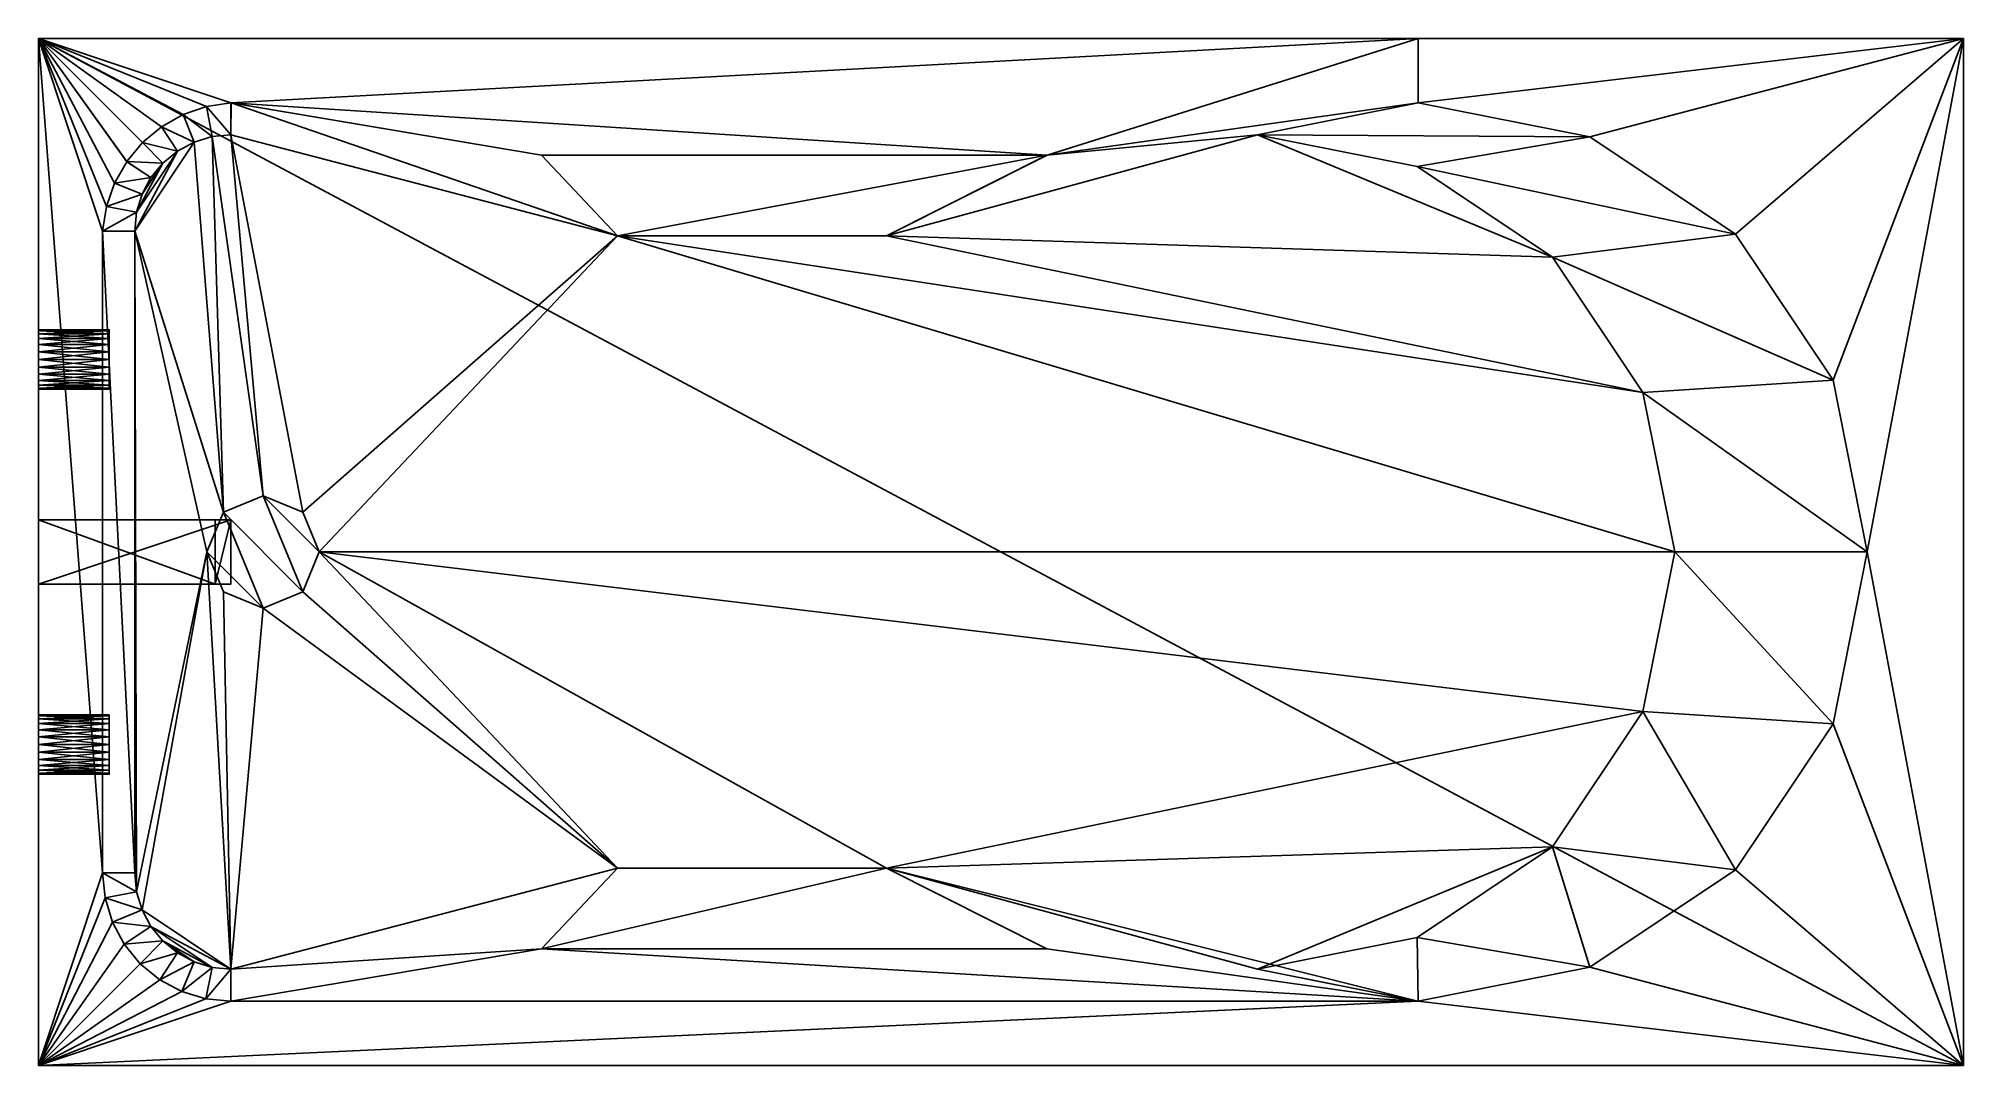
# Model space of a CAD drawing. Header units: inches. Extents: x 0 to 60, y -32 to 0.
import ezdxf

# ---------------------------------------------------------------- set-up
doc = ezdxf.new("R2010")
doc.units = ezdxf.units.IN
doc.header["$MEASUREMENT"] = 0
doc.layers.get('0').update_dxf_attribs({"color": 153, "true_color": 0x5890e1})

msp = doc.modelspace()

# ---------------------------------------------------------------- meshes
mesh = msp.add_polyface()
corners = [(0, -17, 22.623), (0, -15, 22.623), (0, -17, 20.623), (0, -15, 20.623), (0, -15, 22.623), (6, -15, 21.623), (0, -15, 20.623), (0, -17, 22.623), (0, -17, 20.623), (5.503, -17, 22.165), (0, -17, 22.623), (5.503, -17, 22.165), (0, -15, 22.623), (6, -15, 20.623), (0, -17, 20.623), (0, -15, 20.623), (0, -10.8, 23.161), (2.203, -10.8, 23.161), (0, -10.892, 23.384), (2.203, -10.892, 23.384), (0, -10.892, 23.384), (2.203, -10.892, 23.384), (0, -10.924, 23.623), (2.203, -10.924, 23.623), (0, -10.924, 23.623), (2.203, -10.924, 23.623), (0, -10.892, 23.862), (2.203, -10.892, 23.862), (0, -10.892, 23.862), (2.203, -10.892, 23.862), (0, -10.8, 24.085), (2.203, -22, 22.699), (0, -22, 22.699), (2.203, -21.761, 22.731), (0, -21.761, 22.731), (2.203, -21.761, 22.731), (0, -21.761, 22.731), (2.203, -21.538, 22.823), (0, -21.538, 22.823), (2.203, -21.538, 22.823), (0, -21.538, 22.823), (2.203, -21.347, 22.97), (0, -21.347, 22.97), (2.203, -21.347, 22.97), (0, -21.347, 22.97), (2.203, -21.2, 23.161), (0, -21.2, 23.161), (2.203, -21.2, 23.161), (0, -21.2, 23.161), (2.203, -21.108, 23.384), (0, -21.108, 23.384), (2.203, -21.108, 23.384), (0, -21.108, 23.384), (2.203, -21.076, 23.623), (0, -21.076, 23.623), (2.203, -21.076, 23.623), (0, -21.076, 23.623), (2.203, -21.108, 23.862), (0, -21.108, 23.862), (2.203, -21.108, 23.862), (0, -21.108, 23.862), (2.203, -21.2, 24.085), (0, -21.2, 24.085), (2.203, -21.2, 24.085), (0, -21.2, 24.085), (2.203, -21.347, 24.277), (0, -21.347, 24.277), (2.203, -21.347, 24.277), (0, -21.347, 24.277), (2.203, -21.538, 24.423), (0, -21.538, 24.423), (2.203, -21.538, 24.423), (0, -21.538, 24.423), (2.203, -21.761, 24.516), (0, -21.761, 24.516), (2.203, -21.761, 24.516), (0, -21.761, 24.516), (2.203, -22, 24.547), (0, -22, 24.547), (0, -21.347, 24.277), (0, -21.2, 24.085), (0, -22.924, 23.623), (0, -21.2, 24.085), (0, -21.108, 23.862), (0, -22.892, 23.384), (0, -21.108, 23.862), (0, -21.076, 23.623), (0, -22.8, 23.161), (0, -21.076, 23.623), (0, -21.108, 23.384), (0, -22.653, 22.97), (0, -21.108, 23.384), (0, -21.2, 23.161), (0, -22.462, 22.823), (0, -21.2, 23.161), (0, -21.347, 22.97), (0, -22.239, 22.731), (0, -22, 22.699), (0, -21.347, 22.97), (0, -21.538, 22.823), (0, -22, 22.699), (0, -21.761, 22.731), (2, -26, 17.62), (0, 0, 17.62), (0, -32, 17.62), (0, -32, -0.003), (0, -32, 17.62), (0, 0, -0.003)]
mesh.append_faces([[corners[k] for k in face] for face in [(2, 1, 3), (13, 14, 15), (100, 99, 101)]], dxfattribs={"vtx0": -1})
mesh.append_faces([[corners[k] for k in face] for face in [(4, 5, 6), (16, 17, 18), (20, 21, 22), (24, 25, 26), (28, 29, 30), (31, 32, 33), (35, 36, 37), (39, 40, 41), (43, 44, 45), (47, 48, 49), (51, 52, 53), (55, 56, 57), (59, 60, 61), (63, 64, 65), (67, 68, 69), (71, 72, 73), (75, 76, 77), (96, 95, 97)]], dxfattribs={"vtx0": -1, "vtx1": -1})
mesh.append_faces([[corners[k] for k in face] for face in [(18, 17, 19), (22, 21, 23), (26, 25, 27), (33, 32, 34), (37, 36, 38), (41, 40, 42), (45, 44, 46), (49, 48, 50), (53, 52, 54), (57, 56, 58), (61, 60, 62), (65, 64, 66), (69, 68, 70), (73, 72, 74), (77, 76, 78), (102, 103, 104)]], dxfattribs={"vtx0": -1, "vtx2": -1})
mesh.append_faces([[corners[k] for k in face] for face in [(0, 1, 2), (7, 8, 9), (10, 11, 12), (105, 106, 107)]], dxfattribs={"vtx1": -1})
mesh.append_faces([[corners[k] for k in face] for face in [(79, 80, 81), (82, 83, 84), (85, 86, 87), (88, 89, 90), (91, 92, 93), (94, 95, 96), (98, 99, 100)]], dxfattribs={"vtx1": -1, "vtx2": -1})
mesh = msp.add_polyface()
corners = [(0, -9.761, 22.731), (2.203, -9.761, 22.731), (0, -10, 22.699), (2.203, -10, 22.699), (0, -10, 22.699), (2.203, -10, 22.699), (0, -10.239, 22.731), (2.203, -10.239, 22.731), (0, -10.239, 22.731), (2.203, -10.239, 22.731), (0, -10.462, 22.823), (2.203, -10.462, 22.823), (0, -10.462, 22.823), (2.203, -10.462, 22.823), (0, -10.653, 22.97), (2.203, -10.653, 22.97), (0, -10.653, 22.97), (2.203, -10.653, 22.97), (0, -10.8, 23.161), (2.203, -10.8, 23.161), (0, -10.8, 24.085), (2.203, -10.892, 23.862), (2.203, -10.8, 24.085), (0, -10.8, 24.085), (2.203, -10.8, 24.085), (0, -10.653, 24.277), (2.203, -10.653, 24.277), (0, -10.653, 24.277), (2.203, -10.653, 24.277), (0, -10.462, 24.423), (2.203, -10.462, 24.423), (0, -10.462, 24.423), (2.203, -10.462, 24.423), (0, -10.239, 24.516), (2.203, -10.239, 24.516), (0, -10.239, 24.516), (2.203, -10.239, 24.516), (0, -10, 24.547), (2.203, -10, 24.547), (0, -10, 24.547), (2.203, -10, 24.547), (0, -9.761, 24.516), (2.203, -10.239, 22.731), (2.203, -9.108, 23.384), (2.203, -10.462, 22.823), (2.203, -10.462, 22.823), (2.203, -9.076, 23.623), (2.203, -10.653, 22.97), (2.203, -10.653, 22.97), (2.203, -9.108, 23.862), (2.203, -10.8, 23.161), (2.203, -10.8, 23.161), (2.203, -9.2, 24.085), (2.203, -10.892, 23.384), (2.203, -10.892, 23.384), (2.203, -9.347, 24.277), (2.203, -10.924, 23.623), (2.203, -9.347, 24.277), (2.203, -9.538, 24.423), (2.203, -10.924, 23.623), (2.203, -10.892, 23.862), (2.203, -9.538, 24.423), (2.203, -9.761, 24.516), (2.203, -10.892, 23.862), (2.203, -10.8, 24.085), (2.203, -9.761, 24.516), (2.203, -10, 24.547), (2.203, -10.8, 24.085), (2.203, -10.653, 24.277), (2.203, -10, 24.547), (2.203, -10.239, 24.516), (2.203, -10.653, 24.277), (2.203, -10.462, 24.423), (0, -10.239, 24.516), (0, -9.108, 23.862), (0, -10.462, 24.423), (0, -10.462, 24.423), (0, -9.076, 23.623), (0, -10.653, 24.277), (0, -10.653, 24.277), (0, -9.108, 23.384), (0, -10.8, 24.085), (0, -10.8, 24.085), (0, -9.2, 23.161), (0, -10.892, 23.862), (0, -10.892, 23.862), (0, -9.347, 22.97), (0, -10.924, 23.623), (0, -9.347, 22.97), (0, -9.538, 22.823), (0, -10.924, 23.623), (0, -10.892, 23.384), (0, -9.538, 22.823), (0, -9.761, 22.731), (0, -10.892, 23.384), (0, -10.8, 23.161), (0, -9.761, 22.731), (0, -10, 22.699), (0, -10.8, 23.161), (0, -10.653, 22.97), (0, -10, 22.699), (0, -10.239, 22.731), (0, -10.653, 22.97), (0, -10.462, 22.823), (2, -6, 17.62), (0, 0, 17.62), (2, -26, 17.62), (0, 0, -0.003), (0, -32, 17.62), (0, 0, 17.62)]
mesh.append_faces([[corners[k] for k in face] for face in [(71, 70, 72), (102, 101, 103)]], dxfattribs={"vtx0": -1})
mesh.append_faces([[corners[k] for k in face] for face in [(0, 1, 2), (4, 5, 6), (8, 9, 10), (12, 13, 14), (16, 17, 18), (23, 24, 25), (27, 28, 29), (31, 32, 33), (35, 36, 37), (39, 40, 41), (42, 43, 44), (45, 46, 47), (48, 49, 50), (51, 52, 53), (54, 55, 56), (59, 58, 60), (63, 62, 64), (67, 66, 68), (73, 74, 75), (76, 77, 78), (79, 80, 81), (82, 83, 84), (85, 86, 87), (90, 89, 91), (94, 93, 95), (98, 97, 99), (104, 105, 106)]], dxfattribs={"vtx0": -1, "vtx1": -1})
mesh.append_faces([[corners[k] for k in face] for face in [(2, 1, 3), (6, 5, 7), (10, 9, 11), (14, 13, 15), (18, 17, 19), (20, 21, 22), (25, 24, 26), (29, 28, 30), (33, 32, 34), (37, 36, 38), (107, 108, 109)]], dxfattribs={"vtx0": -1, "vtx2": -1})
mesh.append_faces([[corners[k] for k in face] for face in [(57, 58, 59), (61, 62, 63), (65, 66, 67), (69, 70, 71), (88, 89, 90), (92, 93, 94), (96, 97, 98), (100, 101, 102)]], dxfattribs={"vtx1": -1, "vtx2": -1})
mesh = msp.add_polyface()
corners = [(0, -9.076, 23.623), (2.203, -9.076, 23.623), (0, -9.108, 23.384), (2.203, -9.108, 23.384), (0, -9.108, 23.384), (2.203, -9.108, 23.384), (0, -9.2, 23.161), (2.203, -9.2, 23.161), (0, -9.2, 23.161), (2.203, -9.2, 23.161), (0, -9.347, 22.97), (2.203, -9.347, 22.97), (0, -9.347, 22.97), (2.203, -9.347, 22.97), (0, -9.538, 22.823), (2.203, -9.538, 22.823), (0, -9.538, 22.823), (2.203, -9.538, 22.823), (0, -9.761, 22.731), (2.203, -9.761, 22.731), (0, -9.761, 24.516), (2.203, -10, 24.547), (2.203, -9.761, 24.516), (0, -9.761, 24.516), (2.203, -9.761, 24.516), (0, -9.538, 24.423), (2.203, -9.538, 24.423), (0, -9.538, 24.423), (2.203, -9.538, 24.423), (0, -9.347, 24.277), (2.203, -9.347, 24.277), (0, -9.347, 24.277), (2.203, -9.347, 24.277), (0, -9.2, 24.085), (2.203, -9.2, 24.085), (0, -9.2, 24.085), (2.203, -9.2, 24.085), (0, -9.108, 23.862), (2.203, -9.108, 23.862), (0, -9.108, 23.862), (2.203, -9.108, 23.862), (0, -9.076, 23.623), (2.203, -9.076, 23.623), (2.203, -9.538, 22.823), (2.203, -9.347, 22.97), (2.203, -9.761, 22.731), (2.203, -10, 22.699), (2.203, -9.347, 22.97), (2.203, -9.2, 23.161), (2.203, -10, 22.699), (2.203, -10.239, 22.731), (2.203, -9.2, 23.161), (2.203, -9.108, 23.384), (2.203, -10.239, 22.731), (2.203, -9.108, 23.384), (2.203, -9.076, 23.623), (2.203, -10.462, 22.823), (2.203, -9.076, 23.623), (2.203, -9.108, 23.862), (2.203, -10.653, 22.97), (2.203, -9.108, 23.862), (2.203, -9.2, 24.085), (2.203, -10.8, 23.161), (2.203, -9.2, 24.085), (2.203, -9.347, 24.277), (2.203, -10.892, 23.384), (0, -9.538, 24.423), (0, -9.347, 24.277), (0, -9.761, 24.516), (0, -10, 24.547), (0, -9.347, 24.277), (0, -9.2, 24.085), (0, -10, 24.547), (0, -10.239, 24.516), (0, -9.2, 24.085), (0, -9.108, 23.862), (0, -10.239, 24.516), (0, -9.108, 23.862), (0, -9.076, 23.623), (0, -10.462, 24.423), (0, -9.076, 23.623), (0, -9.108, 23.384), (0, -10.653, 24.277), (0, -9.108, 23.384), (0, -9.2, 23.161), (0, -10.8, 24.085), (0, -9.2, 23.161), (0, -9.347, 22.97), (0, -10.892, 23.862), (0, 0, 17.62), (2, -6, 17.62), (0, 0, 17.62), (2, -6, 17.62), (2.118, -5.238, 17.62), (0, 0, 17.62), (2.118, -5.238, 17.62), (2.118, -5.238, 17.62), (2.371, -4.509, 17.62), (0, 0, 17.62), (0, 0, 17.62), (2.371, -4.509, 17.62), (2.371, -4.509, 17.62), (2.751, -3.838, 17.62), (0, 0, 17.62), (2.751, -3.837, 17.62), (0, 0, 17.62), (3.245, -3.245, 17.62), (0, 0, 17.62), (2.751, -3.837, 17.62), (3.245, -3.245, 17.62), (0, 0, 17.62)]
mesh.append_faces([[corners[k] for k in face] for face in [(0, 1, 2), (4, 5, 6), (8, 9, 10), (12, 13, 14), (16, 17, 18), (23, 24, 25), (27, 28, 29), (31, 32, 33), (35, 36, 37), (39, 40, 41), (45, 44, 46), (49, 48, 50), (68, 67, 69), (72, 71, 73), (104, 105, 104), (106, 107, 108)]], dxfattribs={"vtx0": -1, "vtx1": -1})
mesh.append_faces([[corners[k] for k in face] for face in [(89, 90, 90), (94, 95, 95), (99, 100, 100)]], dxfattribs={"vtx0": -1, "vtx1": -1, "vtx2": -1})
mesh.append_faces([[corners[k] for k in face] for face in [(2, 1, 3), (6, 5, 7), (10, 9, 11), (14, 13, 15), (18, 17, 19), (20, 21, 22), (25, 24, 26), (29, 28, 30), (33, 32, 34), (37, 36, 38), (41, 40, 42), (91, 92, 93)]], dxfattribs={"vtx0": -1, "vtx2": -1})
mesh.append_faces([[corners[k] for k in face] for face in [(43, 44, 45), (66, 67, 68)]], dxfattribs={"vtx1": -1})
mesh.append_faces([[corners[k] for k in face] for face in [(47, 48, 49), (51, 52, 53), (54, 55, 56), (57, 58, 59), (60, 61, 62), (63, 64, 65), (70, 71, 72), (74, 75, 76), (77, 78, 79), (80, 81, 82), (83, 84, 85), (86, 87, 88), (96, 97, 98), (101, 102, 103), (109, 109, 110)]], dxfattribs={"vtx1": -1, "vtx2": -1})
mesh = msp.add_polyface()
corners = [(6, -17, 21.623), (6, -15, 21.623), (5.503, -17, 22.165), (5.503, -15, 22.165), (5.503, -15, 22.165), (6, -15, 21.623), (0, -15, 22.623), (6, -15, 20.623), (0, -15, 20.623), (6, -15, 21.623), (6, -15, 21.623), (6, -17, 21.623), (6, -15, 20.623), (6, -17, 20.623), (0, -15, 22.623), (5.503, -17, 22.165), (5.503, -15, 22.165), (6, -17, 20.623), (0, -17, 20.623), (6, -15, 20.623), (5.763, -14.763, 2.25), (5.25, -16, 2.25), (7, -17.75, 2.25), (5.25, -16, 2.25), (5.25, -16, 2), (5.763, -17.237, 2.25), (5.763, -17.237, 2), (5.763, -14.763, 2.25), (5.763, -14.763, 2), (5.25, -16, 2.25), (5.25, -16, 2), (3, -6, 2), (3.058, -26.585, 2), (5.25, -16, 2), (3, -6, 2), (5.25, -16, 2), (5.763, -14.763, 2), (6, -3, 2), (5.415, -3.058, 2), (7, -14.25, 2), (5.763, -14.763, 2), (5.415, -3.058, 2), (4.852, -3.228, 2), (5.763, -14.763, 2), (3, -6, 2), (4.852, -3.228, 2), (4.333, -3.506, 2), (3, -6, 2), (3.058, -5.415, 2), (4.333, -3.506, 2), (3.879, -3.879, 2), (3.058, -5.415, 2), (3.228, -4.852, 2), (3.506, -4.333, 2), (3.228, -4.852, 2), (3.879, -3.879, 2), (3.506, -4.333, 2), (2.371, -4.509, 17.62), (3.228, -4.852, 2), (3.879, -3.879, 2), (2.751, -3.837, 17.62), (3.506, -4.333, 2), (4.333, -3.506, 2), (3.245, -3.245, 17.62), (3.879, -3.879, 2), (4.852, -3.228, 2), (3.838, -2.751, 17.62), (4.333, -3.506, 2), (5.415, -3.058, 2), (4.509, -2.371, 17.62), (4.852, -3.228, 2), (6, -3, 2), (5.238, -2.118, 17.62), (5.415, -3.058, 2), (6, -3, 2), (6.002, -2.001, 17.62), (6, -2, 17.62), (3.058, -5.415, 2), (2, -6, 17.62), (3, -6, 2), (3.228, -4.852, 2), (2.118, -5.238, 17.62), (3.058, -5.415, 2), (0, 0, 17.62), (3.245, -3.245, 17.62), (3.838, -2.751, 17.62), (3.838, -2.751, 17.62), (0, 0, 17.62), (4.509, -2.371, 17.62), (4.509, -2.371, 17.62), (0, 0, 17.62), (5.238, -2.118, 17.62), (6, -2, 17.62), (0, 0, 17.62), (5.238, -2.118, 17.62), (2.371, -4.509, 17.62), (2.118, -5.238, 17.62), (3.228, -4.852, 2), (2.751, -3.838, 17.62), (2.371, -4.509, 17.62), (3.506, -4.333, 2), (3.245, -3.245, 17.62), (2.751, -3.837, 17.62), (3.879, -3.879, 2), (3.838, -2.751, 17.62), (3.245, -3.245, 17.62), (4.333, -3.506, 2), (4.509, -2.371, 17.62), (3.838, -2.751, 17.62), (4.852, -3.228, 2), (5.238, -2.118, 17.62), (4.509, -2.371, 17.62), (5.415, -3.058, 2), (6, -2, 17.62), (5.238, -2.118, 17.62), (6, -3, 2), (3, -6, 2), (2, -6, 17.62), (3, -26, 2), (2.118, -5.238, 17.62), (2, -6, 17.62), (3.058, -5.415, 2)]
mesh.append_faces([[corners[k] for k in face] for face in [(53, 54, 55)]])
mesh.append_faces([[corners[k] for k in face] for face in [(2, 1, 3), (12, 11, 13), (14, 15, 16), (51, 50, 52)]], dxfattribs={"vtx0": -1})
mesh.append_faces([[corners[k] for k in face] for face in [(23, 24, 25), (27, 28, 29), (39, 38, 40), (47, 46, 48), (56, 57, 58), (59, 60, 61), (62, 63, 64), (65, 66, 67), (68, 69, 70), (71, 72, 73), (77, 78, 79), (80, 81, 82), (92, 93, 94), (116, 117, 118)]], dxfattribs={"vtx0": -1, "vtx1": -1})
mesh.append_faces([[corners[k] for k in face] for face in [(31, 32, 33), (43, 42, 44)]], dxfattribs={"vtx0": -1, "vtx1": -1, "vtx2": -1})
mesh.append_faces([[corners[k] for k in face] for face in [(25, 24, 26), (29, 28, 30), (34, 35, 36), (74, 75, 76), (83, 84, 85), (87, 86, 88), (90, 89, 91)]], dxfattribs={"vtx0": -1, "vtx2": -1})
mesh.append_faces([[corners[k] for k in face] for face in [(0, 1, 2), (4, 5, 6), (7, 8, 9), (10, 11, 12), (17, 18, 19)]], dxfattribs={"vtx1": -1})
mesh.append_faces([[corners[k] for k in face] for face in [(20, 21, 22), (37, 38, 39), (41, 42, 43), (45, 46, 47), (49, 50, 51), (86, 86, 87), (89, 89, 90), (95, 96, 97), (98, 99, 100), (101, 102, 103), (104, 105, 106), (107, 108, 109), (110, 111, 112), (113, 114, 115), (119, 120, 121)]], dxfattribs={"vtx1": -1, "vtx2": -1})
mesh = msp.add_polyface()
corners = [(8.75, -16, 2.25), (8.75, -16, 2), (8.237, -14.763, 2.25), (8.237, -14.763, 2), (8.237, -17.237, 2.25), (8.237, -17.237, 2), (8.75, -16, 2.25), (8.75, -16, 2), (7, -17.75, 2.25), (7, -17.75, 2), (8.237, -17.237, 2.25), (8.237, -17.237, 2), (5.763, -17.237, 2.25), (5.763, -17.237, 2), (7, -17.75, 2.25), (7, -17.75, 2), (8.237, -14.763, 2.25), (8.237, -14.763, 2), (7, -14.25, 2.25), (7, -14.25, 2), (8.237, -14.763, 2.25), (7, -14.25, 2.25), (8.75, -16, 2.25), (8.237, -17.237, 2.25), (7, -14.25, 2.25), (5.763, -14.763, 2.25), (8.237, -17.237, 2.25), (7, -17.75, 2.25), (7, -14.25, 2.25), (7, -14.25, 2), (5.763, -14.763, 2.25), (5.763, -14.763, 2), (18.047, -25.855, 2), (8.75, -16, 2), (8.237, -17.237, 2), (18.047, -25.855, 2), (8.237, -17.237, 2), (7, -17.75, 2), (5.763, -17.237, 2), (6, -29, 2), (7, -17.75, 2), (18.047, -25.855, 2), (7, -14.25, 2), (8.237, -14.763, 2), (6, -3, 2), (18.047, -6.145, 2), (8.237, -14.763, 2), (8.75, -16, 2), (18.047, -6.145, 2), (51, -16, 2), (8.75, -16, 2), (18.047, -25.855, 2), (26.434, -25.855, 2), (26.434, -25.855, 2), (50.01, -20.975, 2), (8.75, -16, 2), (18.047, -6.145, 2), (6.002, -2.001, 17.62), (6, -3, 2), (26.434, -6.145, 2), (31.435, -3.63, 17.62), (31.433, -3.631, 17.62), (6, -29, 2), (15.673, -28.37, 17.62), (18.047, -25.855, 2), (15.675, -28.369, 17.62), (31.433, -28.369, 17.62), (15.675, -28.369, 17.62), (15.673, -28.37, 17.62), (6, -30, 17.62), (42.997, -29.999, 17.62), (15.673, -28.37, 17.62), (6, -30, 17.62), (0, -32, 17.62), (42.997, -29.999, 17.62), (42.999, -30, 17.62), (6.002, -2.001, 17.62), (15.675, -3.631, 17.62), (6, -2, 17.62), (31.435, -3.63, 17.62), (31.433, -3.631, 17.62), (31.435, -3.63, 17.62), (15.675, -3.631, 17.62), (31.435, -3.63, 17.62), (42.999, 0, 17.62), (6, -2, 17.62), (0, 0, 17.62), (6, -2, 17.62), (42.999, 0, 17.62), (15.675, -3.631, 17.62), (6.002, -2.001, 17.62), (18.047, -6.145, 2), (26.434, -6.145, 2), (31.433, -3.631, 17.62), (18.047, -6.145, 2), (15.675, -3.631, 17.62), (18.047, -25.855, 2), (15.675, -28.369, 17.62), (26.434, -25.855, 2), (31.433, -28.369, 17.62), (6, -30, 17.62), (15.673, -28.37, 17.62), (6, -29, 2), (0, 0, 17.62), (60, 0, -0.003), (0, 0, -0.003), (0, -32, -0.003), (60, -32, 17.62), (0, -32, 17.62), (0, 0, -0.003), (60, -32, -0.003), (0, -32, -0.003)]
mesh.append_faces([[corners[k] for k in face] for face in [(66, 67, 68), (80, 81, 82)]])
mesh.append_faces([[corners[k] for k in face] for face in [(106, 107, 108)]], dxfattribs={"vtx0": -1})
mesh.append_faces([[corners[k] for k in face] for face in [(0, 1, 2), (4, 5, 6), (8, 9, 10), (12, 13, 14), (16, 17, 18), (22, 21, 23), (26, 25, 27), (28, 29, 30), (38, 39, 40), (44, 43, 45), (56, 57, 58), (62, 63, 64), (69, 70, 71), (74, 73, 75), (86, 87, 88), (92, 93, 94), (96, 97, 98), (109, 110, 111)]], dxfattribs={"vtx0": -1, "vtx1": -1})
mesh.append_faces([[corners[k] for k in face] for face in [(48, 47, 49), (53, 54, 55), (72, 73, 74), (83, 84, 85), (103, 104, 105)]], dxfattribs={"vtx0": -1, "vtx1": -1, "vtx2": -1})
mesh.append_faces([[corners[k] for k in face] for face in [(2, 1, 3), (6, 5, 7), (10, 9, 11), (14, 13, 15), (18, 17, 19), (30, 29, 31), (32, 33, 34), (35, 36, 37), (40, 39, 41), (50, 51, 52), (59, 60, 61), (64, 63, 65), (78, 77, 79), (94, 93, 95), (98, 97, 99)]], dxfattribs={"vtx0": -1, "vtx2": -1})
mesh.append_faces([[corners[k] for k in face] for face in [(20, 21, 22), (76, 77, 78)]], dxfattribs={"vtx1": -1})
mesh.append_faces([[corners[k] for k in face] for face in [(24, 25, 26), (42, 43, 44), (46, 47, 48), (89, 90, 91), (100, 101, 102)]], dxfattribs={"vtx1": -1, "vtx2": -1})
mesh = msp.add_polyface()
corners = [(26.434, -6.145, 2), (47.192, -6.808, 2), (38, -3, 2), (42.975, -3.99, 2), (18.047, -6.145, 2), (50.01, -11.025, 2), (26.434, -6.145, 2), (47.192, -6.808, 2), (51, -16, 2), (50.01, -11.025, 2), (18.047, -6.145, 2), (42.975, -28.01, 2), (47.192, -25.192, 2), (38, -29, 2), (26.434, -25.855, 2), (47.192, -25.192, 2), (50.01, -20.975, 2), (26.434, -25.855, 2), (51, -16, 2), (8.75, -16, 2), (50.01, -20.975, 2), (38, -3, 2), (31.435, -3.63, 17.62), (26.434, -6.145, 2), (26.434, -25.855, 2), (42.997, -29.999, 17.62), (38, -29, 2), (42.999, -30, 17.62), (48.357, -3.066, 17.62), (60, 0, 17.62), (42.999, -2, 17.62), (42.999, 0, 17.62), (60, 0, 17.62), (48.357, -3.066, 17.62), (52.898, -6.101, 17.62), (60, 0, 17.62), (52.898, -6.101, 17.62), (55.933, -10.643, 17.62), (60, 0, 17.62), (55.933, -10.643, 17.62), (56.999, -16, 17.62), (56.999, -16, 17.62), (60, -32, 17.62), (60, 0, 17.62), (60, -32, 17.62), (56.999, -16, 17.62), (55.933, -21.357, 17.62), (55.933, -21.357, 17.62), (52.898, -25.899, 17.62), (60, -32, 17.62), (48.357, -28.934, 17.62), (60, -32, 17.62), (52.898, -25.899, 17.62), (42.999, -30, 17.62), (60, -32, 17.62), (48.357, -28.934, 17.62), (42.999, -30, 17.62), (0, -32, 17.62), (60, -32, 17.62), (15.673, -28.37, 17.62), (42.997, -29.999, 17.62), (31.433, -28.369, 17.62), (42.999, -2, 17.62), (42.999, 0, 17.62), (31.435, -3.63, 17.62), (42.999, -2, 17.62), (31.435, -3.63, 17.62), (38, -3, 2), (42.975, -3.99, 2), (48.357, -3.066, 17.62), (38, -3, 2), (42.999, -2, 17.62), (47.192, -6.808, 2), (52.898, -6.101, 17.62), (42.975, -3.99, 2), (48.357, -3.066, 17.62), (50.01, -11.025, 2), (55.933, -10.643, 17.62), (47.192, -6.808, 2), (52.898, -6.101, 17.62), (51, -16, 2), (56.999, -16, 17.62), (50.01, -11.025, 2), (55.933, -10.643, 17.62), (50.01, -20.975, 2), (55.933, -21.357, 17.62), (51, -16, 2), (56.999, -16, 17.62), (47.192, -25.192, 2), (52.898, -25.899, 17.62), (50.01, -20.975, 2), (55.933, -21.357, 17.62), (42.975, -28.01, 2), (48.357, -28.934, 17.62), (47.192, -25.192, 2), (52.898, -25.899, 17.62), (38, -29, 2), (42.999, -30, 17.62), (42.975, -28.01, 2), (48.357, -28.934, 17.62), (31.433, -28.369, 17.62), (42.997, -29.999, 17.62), (26.434, -25.855, 2), (42.999, 0, 17.62), (60, 0, -0.003), (0, 0, 17.62), (60, 0, -0.003), (42.999, 0, 17.62), (60, 0, 17.62), (60, 0, -0.003), (60, 0, 17.62), (60, -32, -0.003), (60, -32, 17.62), (60, -32, -0.003), (60, -32, 17.62), (0, -32, -0.003), (60, 0, -0.003), (60, -32, -0.003), (0, 0, -0.003)]
mesh.append_faces([[corners[k] for k in face] for face in [(2, 1, 3), (59, 60, 61), (106, 107, 108), (111, 110, 112)]], dxfattribs={"vtx0": -1})
mesh.append_faces([[corners[k] for k in face] for face in [(0, 1, 2), (4, 5, 6), (13, 12, 14), (18, 19, 20), (21, 22, 23), (24, 25, 26), (28, 29, 30), (50, 51, 52), (53, 54, 55), (62, 63, 64), (68, 69, 70), (72, 73, 74), (76, 77, 78), (80, 81, 82), (84, 85, 86), (88, 89, 90), (92, 93, 94), (96, 97, 98), (103, 104, 105)]], dxfattribs={"vtx0": -1, "vtx1": -1})
mesh.append_faces([[corners[k] for k in face] for face in [(6, 5, 7), (26, 25, 27), (30, 29, 31), (32, 33, 34), (35, 36, 37), (38, 39, 40), (41, 42, 43), (44, 45, 46), (56, 57, 58), (70, 69, 71), (74, 73, 75), (78, 77, 79), (82, 81, 83), (86, 85, 87), (90, 89, 91), (94, 93, 95), (98, 97, 99)]], dxfattribs={"vtx0": -1, "vtx2": -1})
mesh.append_faces([[corners[k] for k in face] for face in [(11, 12, 13), (109, 110, 111)]], dxfattribs={"vtx1": -1})
mesh.append_faces([[corners[k] for k in face] for face in [(8, 9, 10), (15, 16, 17), (47, 48, 49), (65, 66, 67), (100, 101, 102), (113, 114, 115), (116, 117, 118)]], dxfattribs={"vtx1": -1, "vtx2": -1})
mesh = msp.add_polyface()
corners = [(5.503, -17, 22.165), (0, -17, 20.623), (6, -17, 21.623), (6, -17, 20.623), (6, -17, 21.623), (0, -17, 20.623), (2.203, -22.892, 23.384), (2.203, -21.347, 22.97), (2.203, -22.924, 23.623), (2.203, -21.347, 22.97), (2.203, -21.2, 23.161), (2.203, -22.924, 23.623), (2.203, -22.892, 23.862), (2.203, -21.2, 23.161), (2.203, -21.108, 23.384), (2.203, -22.892, 23.862), (2.203, -22.8, 24.085), (2.203, -21.108, 23.384), (2.203, -21.076, 23.623), (2.203, -22.8, 24.085), (2.203, -22.653, 24.277), (2.203, -21.076, 23.623), (2.203, -21.108, 23.862), (2.203, -22.653, 24.277), (2.203, -22.462, 24.423), (2.203, -21.108, 23.862), (2.203, -21.2, 24.085), (2.203, -22.462, 24.423), (2.203, -22.239, 24.516), (2.203, -21.2, 24.085), (2.203, -21.347, 24.277), (2.203, -22.239, 24.516), (2.203, -22, 24.547), (2.203, -21.347, 24.277), (2.203, -21.538, 24.423), (2.203, -22, 24.547), (2.203, -21.761, 24.516), (7, -17.75, 2.25), (5.25, -16, 2.25), (5.763, -17.237, 2.25), (6, -29, 2), (5.763, -17.237, 2), (5.25, -16, 2), (3, -26, 2), (3.058, -26.585, 2), (3, -6, 2), (3.058, -26.585, 2), (3.228, -27.148, 2), (5.25, -16, 2), (6, -29, 2), (3.228, -27.148, 2), (3.506, -27.667, 2), (6, -29, 2), (5.415, -28.942, 2), (3.506, -27.667, 2), (3.879, -28.121, 2), (5.415, -28.942, 2), (4.852, -28.772, 2), (4.333, -28.494, 2), (4.852, -28.772, 2), (3.879, -28.121, 2), (0, -32, 17.62), (6, -30, 17.62), (5.22, -29.923, 17.62), (0, -32, 17.62), (5.22, -29.923, 17.62), (4.469, -29.695, 17.62), (0, -32, 17.62), (4.469, -29.695, 17.62), (3.778, -29.326, 17.62), (0, -32, 17.62), (3.778, -29.326, 17.62), (3.172, -28.828, 17.62), (5.415, -28.942, 2), (5.22, -29.923, 17.62), (6, -29, 2), (6, -30, 17.62), (4.852, -28.772, 2), (4.469, -29.695, 17.62), (5.415, -28.942, 2), (5.22, -29.923, 17.62), (4.333, -28.494, 2), (3.778, -29.326, 17.62), (4.852, -28.772, 2), (4.469, -29.695, 17.62), (3.879, -28.121, 2), (3.172, -28.828, 17.62), (4.333, -28.494, 2), (3.778, -29.326, 17.62), (3.506, -27.667, 2), (2.674, -28.222, 17.62), (3.879, -28.121, 2), (3.172, -28.828, 17.62), (3.228, -27.148, 2), (2.305, -27.531, 17.62), (3.506, -27.667, 2), (2.674, -28.222, 17.62), (3.058, -26.585, 2), (2.077, -26.78, 17.62), (3.228, -27.148, 2), (2.305, -27.531, 17.62), (3, -26, 2), (2, -26, 17.62), (3.058, -26.585, 2), (2.077, -26.78, 17.62), (3, -26, 2), (2, -6, 17.62), (2, -26, 17.62)]
mesh.append_faces([[corners[k] for k in face] for face in [(35, 34, 36), (37, 38, 39)]], dxfattribs={"vtx0": -1})
mesh.append_faces([[corners[k] for k in face] for face in [(0, 1, 2), (6, 7, 8), (11, 10, 12), (15, 14, 16), (19, 18, 20), (23, 22, 24), (27, 26, 28), (31, 30, 32), (52, 51, 53), (56, 55, 57), (73, 74, 75), (77, 78, 79), (81, 82, 83), (85, 86, 87), (89, 90, 91), (93, 94, 95), (97, 98, 99), (101, 102, 103)]], dxfattribs={"vtx0": -1, "vtx1": -1})
mesh.append_faces([[corners[k] for k in face] for face in [(48, 47, 49)]], dxfattribs={"vtx0": -1, "vtx1": -1, "vtx2": -1})
mesh.append_faces([[corners[k] for k in face] for face in [(40, 41, 42), (61, 62, 63), (64, 65, 66), (67, 68, 69), (70, 71, 72), (75, 74, 76), (79, 78, 80), (83, 82, 84), (87, 86, 88), (91, 90, 92), (95, 94, 96), (99, 98, 100), (103, 102, 104), (105, 106, 107)]], dxfattribs={"vtx0": -1, "vtx2": -1})
mesh.append_faces([[corners[k] for k in face] for face in [(3, 4, 5), (43, 44, 45), (58, 59, 60)]], dxfattribs={"vtx1": -1})
mesh.append_faces([[corners[k] for k in face] for face in [(9, 10, 11), (13, 14, 15), (17, 18, 19), (21, 22, 23), (25, 26, 27), (29, 30, 31), (33, 34, 35), (46, 47, 48), (50, 51, 52), (54, 55, 56)]], dxfattribs={"vtx1": -1, "vtx2": -1})
mesh = msp.add_polyface()
corners = [(2.203, -22.924, 23.623), (0, -22.924, 23.623), (2.203, -22.892, 23.384), (0, -22.892, 23.384), (2.203, -22.892, 23.384), (0, -22.892, 23.384), (2.203, -22.8, 23.161), (0, -22.8, 23.161), (2.203, -22.8, 23.161), (0, -22.8, 23.161), (2.203, -22.653, 22.97), (0, -22.653, 22.97), (2.203, -22.653, 22.97), (0, -22.653, 22.97), (2.203, -22.462, 22.823), (0, -22.462, 22.823), (2.203, -22.462, 22.823), (0, -22.462, 22.823), (2.203, -22.239, 22.731), (0, -22.239, 22.731), (2.203, -22.239, 22.731), (0, -22.239, 22.731), (2.203, -22, 22.699), (0, -22, 22.699), (2.203, -22, 24.547), (0, -22, 24.547), (2.203, -22.239, 24.516), (0, -22.239, 24.516), (2.203, -22.239, 24.516), (0, -22.239, 24.516), (2.203, -22.462, 24.423), (0, -22.462, 24.423), (2.203, -22.462, 24.423), (0, -22.462, 24.423), (2.203, -22.653, 24.277), (0, -22.653, 24.277), (2.203, -22.653, 24.277), (0, -22.653, 24.277), (2.203, -22.8, 24.085), (0, -22.8, 24.085), (2.203, -22.8, 24.085), (0, -22.8, 24.085), (2.203, -22.892, 23.862), (0, -22.892, 23.862), (2.203, -22.892, 23.862), (0, -22.892, 23.862), (2.203, -22.924, 23.623), (0, -22.924, 23.623), (2.203, -22.239, 22.731), (2.203, -22, 22.699), (2.203, -22.462, 22.823), (2.203, -22.653, 22.97), (2.203, -22, 22.699), (2.203, -21.761, 22.731), (2.203, -22.653, 22.97), (2.203, -22.8, 23.161), (2.203, -21.761, 22.731), (2.203, -21.538, 22.823), (2.203, -22.8, 23.161), (2.203, -22.892, 23.384), (2.203, -21.538, 22.823), (2.203, -21.347, 22.97), (2.203, -22.892, 23.384), (0, -22.239, 24.516), (0, -22, 24.547), (0, -22.462, 24.423), (0, -22.653, 24.277), (0, -22, 24.547), (0, -21.761, 24.516), (0, -22.653, 24.277), (0, -22.8, 24.085), (0, -21.761, 24.516), (0, -21.538, 24.423), (0, -22.8, 24.085), (0, -22.892, 23.862), (0, -21.538, 24.423), (0, -21.347, 24.277), (0, -22.892, 23.862), (0, -22.924, 23.623), (0, -22.924, 23.623), (0, -21.2, 24.085), (0, -22.892, 23.384), (0, -22.892, 23.384), (0, -21.108, 23.862), (0, -22.8, 23.161), (0, -22.8, 23.161), (0, -21.076, 23.623), (0, -22.653, 22.97), (0, -22.653, 22.97), (0, -21.108, 23.384), (0, -22.462, 22.823), (0, -22.462, 22.823), (0, -21.2, 23.161), (0, -22.239, 22.731), (0, -32, 17.62), (3.172, -28.828, 17.62), (2.674, -28.222, 17.62), (0, -32, 17.62), (2.674, -28.222, 17.62), (2.305, -27.531, 17.62), (0, -32, 17.62), (2.305, -27.531, 17.62), (2.077, -26.78, 17.62), (2.077, -26.78, 17.62), (2, -26, 17.62), (0, -32, 17.62)]
mesh.append_faces([[corners[k] for k in face] for face in [(0, 1, 2), (4, 5, 6), (8, 9, 10), (12, 13, 14), (16, 17, 18), (20, 21, 22), (24, 25, 26), (28, 29, 30), (32, 33, 34), (36, 37, 38), (40, 41, 42), (44, 45, 46), (50, 49, 51), (54, 53, 55), (58, 57, 59), (65, 64, 66), (69, 68, 70), (73, 72, 74), (77, 76, 78), (79, 80, 81), (82, 83, 84), (85, 86, 87), (88, 89, 90), (91, 92, 93)]], dxfattribs={"vtx0": -1, "vtx1": -1})
mesh.append_faces([[corners[k] for k in face] for face in [(2, 1, 3), (6, 5, 7), (10, 9, 11), (14, 13, 15), (18, 17, 19), (22, 21, 23), (26, 25, 27), (30, 29, 31), (34, 33, 35), (38, 37, 39), (42, 41, 43), (46, 45, 47), (94, 95, 96), (97, 98, 99), (100, 101, 102)]], dxfattribs={"vtx0": -1, "vtx2": -1})
mesh.append_faces([[corners[k] for k in face] for face in [(48, 49, 50), (63, 64, 65)]], dxfattribs={"vtx1": -1})
mesh.append_faces([[corners[k] for k in face] for face in [(52, 53, 54), (56, 57, 58), (60, 61, 62), (67, 68, 69), (71, 72, 73), (75, 76, 77), (103, 104, 105)]], dxfattribs={"vtx1": -1, "vtx2": -1})

doc.saveas('drawing.dxf')
